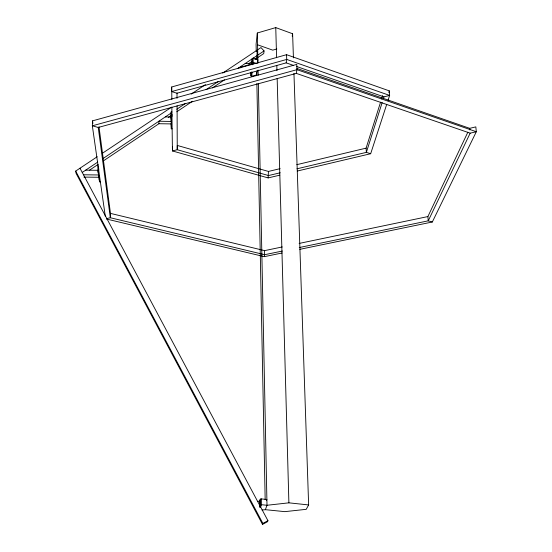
<?xml version="1.0" encoding="UTF-8"?>
<svg xmlns="http://www.w3.org/2000/svg" width="552" height="552" viewBox="0 0 552 552"><rect width="100%" height="100%" fill="white"/><g stroke="black" fill="none" stroke-linecap="round" stroke-linejoin="round"><path stroke-width="0.83" d="M171.175 116.286L171.175 117.997L171.189 115.451L171.175 115.989M172.134 128.795L171.299 128.788L171.12 116.444L171.175 111.973L172.024 111.987M171.21 114.499L171.196 121.44L158.845 121.247L158.935 123.717L103.196 161.011M293.45 65.398L286.177 62.866L176.964 93.233L171.644 91.57L171.7 86.974L286.564 54.682L389.312 90.873L389.629 95.42L388.049 100.278M171.299 128.788L171.292 124.152M171.996 114.223L171.969 116.458L171.12 116.444M172.479 146.68L172.431 150.951L268.155 177.917L279.823 175.163M171.286 123.275L171.327 126.587M98.987 126.774L110.476 213.389L110.331 217.743L106.446 218.654M99.187 179.566L99.229 178.406M100.374 181.85L99.512 181.843L99.436 178.399M98.021 165.621L97.842 170.285L99.512 181.843M98.18 172.638L98.18 170.713M98.78 168.739L98.718 170.299L85.657 170.161M299.805 249.338L432.319 222.001L476.314 131.728L296.948 69.669L92.343 125.801L98.228 127.464L296.3 73.388L296.948 69.669L296.762 64.411L92.55 120.847L92.343 125.801L105.308 216.315M252.036 64.343L251.981 61.182M257.487 63.1L257.874 59.726L253.133 58.07L253.085 58.526L252.257 58.512L251.698 63.825L245.185 63.542M250.905 73.74L251.043 72.457M251.947 63.963L252.298 60.644M251.753 75.859L250.946 75.845L251.36 71.974M252.126 64.77L252.257 58.512M252.154 72.174L251.705 76.3L256.701 74.899L257.184 70.697M253.002 64.301L253.216 62.341L256.376 63.432M293.429 57.87L292.608 33.748L275.758 27.6L257.322 32.996L256.093 44.277L256.231 51.094M256.984 51.467L257.135 50.135L222.711 73.078M256.942 58.132L257.135 50.135M257.77 49.708L260.972 47.575L264.063 50.922L263.739 53.578L254.824 59.547M268.155 177.917L268.431 171.437L177.289 145.445L177.247 149.723L268.527 175.55L280.237 172.783M286.177 62.866L286.716 59.43L286.564 54.682M292.222 36.163L292.608 33.748M106.508 219.034L264.353 256.652L264.608 250.629L110.476 213.389M386.731 104.328L370.668 153.718L366.362 152.373L366.107 148.143L380.563 102.175M381.591 98.898L382.626 95.613M382.15 102.582L366.362 152.373L296.955 168.815M383.447 98.497L383.964 96.869L389.629 95.42L286.716 59.43L171.644 91.57M388.787 92.501L389.312 90.873M97.207 156.74L75.686 171.085L76.114 173.418L262.504 524.4L267.541 521.688L267.941 520.695L260.641 507.012L259.688 507.019L259.585 501.285L260.309 499.098L261.337 498.904L266.885 499.498L266.464 500.65M259.633 504.148L260.365 501.989M259.688 507.019L260.42 504.887L260.309 499.098M260.461 507.564L261.448 504.7L267.002 505.273L288.889 502.837L308.637 504.935L293.954 73.375M262.014 510.041L265.367 509.675L267.002 505.273L258.364 83.78M262.504 524.4L262.876 523.413L267.941 520.695M432.319 222.001L428.235 220.841L427.89 216.57L467.861 132.204M296.928 68.441L469.697 128.333L475.824 126.884L476.314 131.728L470.173 133.17L428.235 220.841L299.253 247.544M308.637 504.935L306.229 509.33L284.839 511.642L265.367 509.675M89.617 170.099L98.194 164.358M168.25 117.479L171.099 115.575M176.799 111.759L192.475 101.271M212.423 87.92L224.54 79.812M248.462 63.804L252.706 60.968M102.224 153.394L171.072 107.502M191.151 94.116L205.496 84.553M82.248 172.438L97.739 162.088M102.713 158.762L171.058 113.084M176.785 109.255L185.368 103.521M206.11 89.652L218.275 81.523M237.588 68.62L264.063 50.922M276.842 48.969L272.736 50.142L257.68 44.836M251.719 64.066L239.016 67.661L240.72 67.717M268.431 171.437L280.119 168.65M296.817 164.668L366.107 148.143M297.328 171.03L370.668 153.718M264.608 250.629L282.279 246.944M299.115 243.432L427.89 216.57M282.396 251.036L264.691 254.7L110.331 217.743L98.228 127.464M264.353 256.652L282.079 252.995M260.42 504.887L261.386 504.88L261.337 498.904M257.598 501.299L259.585 501.285M83.897 177.095L98.849 177.275M83.497 174.777L98.518 174.963M98.684 176.122L99.553 176.136M165.338 116.907L171.244 117.003M158.935 123.717L171.23 123.91M252.34 62.776L253.161 62.79L253.133 58.07M296.3 73.388L470.173 133.17M296.686 66.523L383.964 96.869M79.992 168.215L259.654 505.218M75.686 171.085L262.876 523.413M98.228 171.472L98.353 170.892L98.525 172.058M92.55 120.847L92.909 123.386M469.697 128.333L469.856 129.948M275.758 27.6L276.593 57.732M276.807 65.481L276.952 70.649M277.166 78.398L288.889 502.837M257.322 32.996L257.943 63.128M258.081 70.007L258.191 75.169M256.363 57.912L256.397 59.616M256.652 72.374L256.701 74.899M256.873 83.518L265.167 499.691M259.944 500.195L260.054 505.956M250.884 72.346L250.946 75.845M171.175 111.973L171.217 119.218M171.7 86.974L171.858 99.477M171.844 107.019L172.431 150.951L177.247 149.723L177.095 105.853M177.033 92.943L176.992 98.366M259.902 502.734C260.054 508.613 260.199 498.421 259.902 502.734"/></g></svg>
